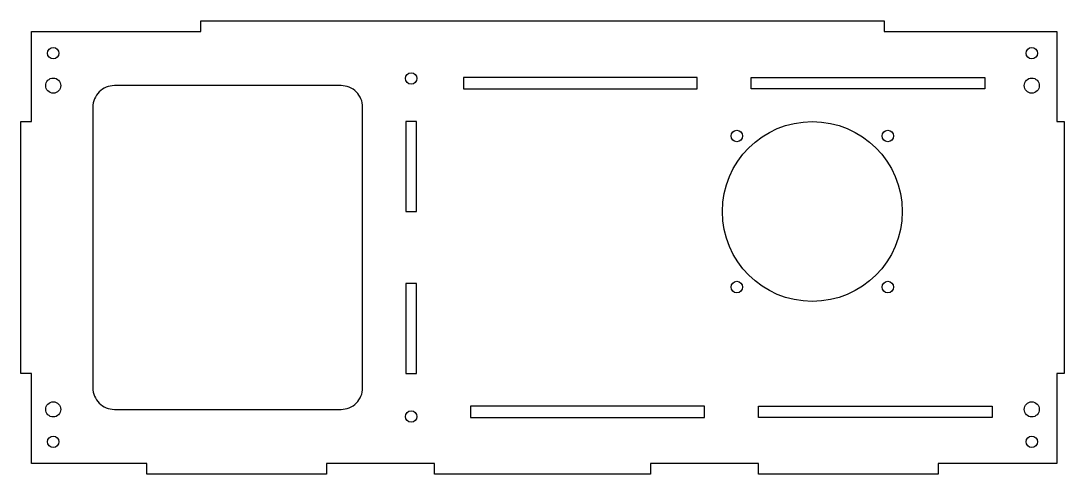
# Model space of a CAD drawing. Header units: millimetres. Extents: x 0 to 290, y -3 to 123.
import ezdxf

# ---------------------------------------------------------------- set-up
doc = ezdxf.new("R2010")
doc.units = ezdxf.units.MM
doc.layers.get('0').update_dxf_attribs({"linetype": 'CONTINUOUS'})

msp = doc.modelspace()

# ---------------------------------------------------------------- linework, layer by layer
for points in [[(290, 95), (290, 25), (288, 25), (288, 0), (255, 0), (255, -3), (205, -3), (205, 0), (175, 0), (175, -3), (115, -3), (115, 0), (85, 0), (85, -3), (35, -3), (35, 0), (3, 0), (3, 25), (0, 25), (0, 95), (3, 95), (3, 120), (50, 120), (50, 123), (240, 123), (240, 120), (288, 120), (288, 95)], [(123, 107.3), (123, 104.1), (188, 104.1), (188, 107.3)], [(203, 104.1), (203, 107.3), (268, 107.3), (268, 104.1)], [(110, 95), (107, 95), (107, 70), (110, 70)], [(110, 50), (107, 50), (107, 25), (110, 25)], [(125, 15.9), (125, 12.7), (190, 12.7), (190, 15.9)], [(205, 12.7), (205, 15.9), (270, 15.9), (270, 12.7)]]:
    msp.add_lwpolyline(points, close=True)
msp.add_lwpolyline([(89, 105), (26, 105, 0.414214), (20, 99), (20, 21, 0.414214), (26, 15), (89, 15, 0.414214), (95, 21), (95, 99, 0.414214)], format="xyb", close=True)
for centre, radius in [((9, 114), 1.6), ((281, 114), 1.6), ((108.5, 107), 1.6), ((9, 105), 2.1), ((281, 105), 2.1), ((220, 70), 25), ((199, 91), 1.6), ((241, 91), 1.6), ((199, 49), 1.6), ((241, 49), 1.6), ((9, 15), 2.1), ((108.5, 13), 1.6), ((281, 15), 2.1), ((9, 6), 1.6), ((281, 6), 1.6)]:
    msp.add_circle(centre, radius)

doc.saveas('drawing.dxf')
